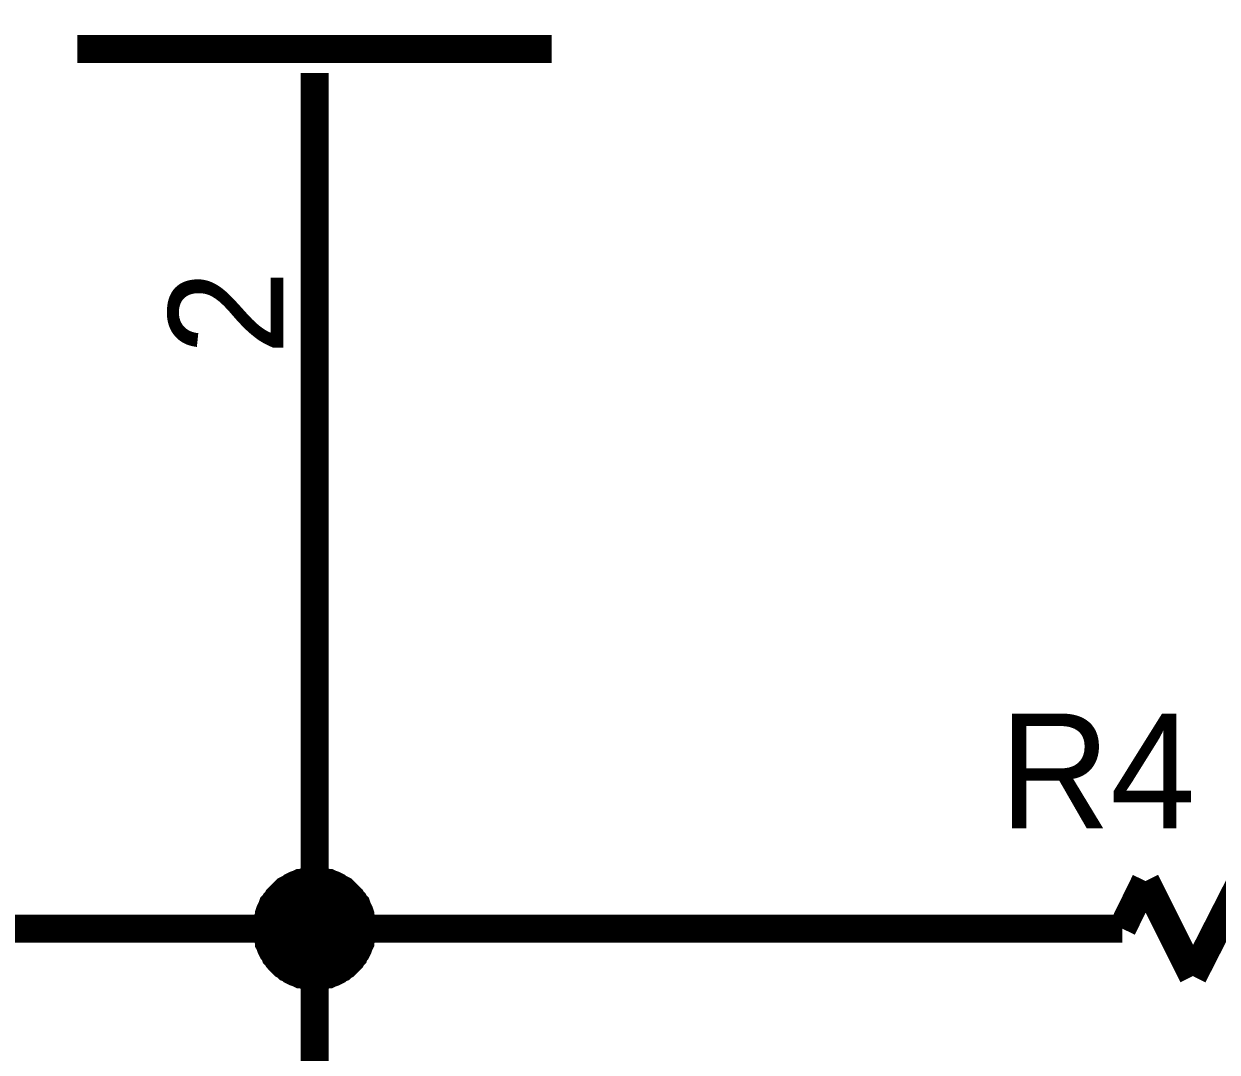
# Model space of a CAD drawing. Header units: millimetres. Extents: x 0 to 11.5, y 0 to 7.6.
# Drawn here: x 4.878 to 5.38, y 2.548 to 2.98 of the extents above; entities that cross this region are included whole.
import ezdxf

# ---------------------------------------------------------------- set-up
doc = ezdxf.new("R2010")
doc.units = ezdxf.units.MM
doc.header["$MEASUREMENT"] = 0
doc.layers.add('Sheet', color=255, linetype='Continuous')

msp = doc.modelspace()

# ---------------------------------------------------------------- linework, layer by layer
at = {"layer": 'Sheet'}
for points, const_width in [([(2.70087, 6.09998), (3.00088, 6.09998), (3.00088, 5.09984), (3.00088, 2.59968), (5.00034, 2.59968)], 0.0118), ([(7.10006, 4.0997), (7.10006, 2.39988), (5.00034, 2.39988), (5.00034, 2.59968)], 0.0118), ([(5.10022, 2.96988), (4.90047, 2.96988)], 0.0118), ([(5.00034, 2.9597), (5.00034, 2.89976)], 0.0118), ([(5.00034, 2.9597), (5.00034, 2.9499)], 0.0118), ([(5.00034, 2.89976), (5.00034, 2.59968), (5.20048, 2.59968)], 0.0118), ([(4.98037, 2.59968), (4.98037, 2.60081), (4.98037, 2.60194), (4.98075, 2.6027), (4.98075, 2.60383), (4.98112, 2.60458), (4.98112, 2.60571), (4.9815, 2.60685), (4.98188, 2.6076), (4.98225, 2.60835), (4.98263, 2.60948), (4.98338, 2.61024), (4.98376, 2.61099), (4.98451, 2.61175), (4.98489, 2.6125), (4.98564, 2.61325), (4.9864, 2.61401), (4.98678, 2.61438), (4.98753, 2.61514), (4.98828, 2.61589), (4.98904, 2.61627), (4.99017, 2.61665), (4.99092, 2.6174), (4.99168, 2.61778), (4.99243, 2.61815), (4.99356, 2.61853), (4.99431, 2.61891), (4.99544, 2.61891), (4.9962, 2.61929), (4.99733, 2.61929), (4.99846, 2.61966), (4.99921, 2.61966), (5.00034, 2.61966)], 0.0118), ([(4.98037, 2.59968), (4.98037, 2.60081), (4.98037, 2.60194), (4.98075, 2.6027), (4.98075, 2.60383), (4.98112, 2.60458), (4.98112, 2.60571), (4.9815, 2.60685), (4.98188, 2.6076), (4.98225, 2.60835), (4.98263, 2.60948), (4.98338, 2.61024), (4.98376, 2.61099), (4.98451, 2.61175), (4.98489, 2.6125), (4.98564, 2.61325), (4.9864, 2.61401), (4.98678, 2.61438), (4.98753, 2.61514), (4.98828, 2.61589), (4.98904, 2.61627), (4.99017, 2.61665), (4.99092, 2.6174), (4.99168, 2.61778), (4.99243, 2.61815), (4.99356, 2.61853), (4.99431, 2.61891), (4.99544, 2.61891), (4.9962, 2.61929), (4.99733, 2.61929), (4.99846, 2.61966), (4.99921, 2.61966), (5.00034, 2.61966)], 0.0118), ([(4.98037, 2.59968), (4.98037, 2.60081), (4.98037, 2.60194), (4.98075, 2.6027), (4.98075, 2.60383), (4.98112, 2.60458), (4.98112, 2.60571), (4.9815, 2.60685), (4.98188, 2.6076), (4.98225, 2.60835), (4.98263, 2.60948), (4.98338, 2.61024), (4.98376, 2.61099), (4.98451, 2.61175), (4.98489, 2.6125), (4.98564, 2.61325), (4.9864, 2.61401), (4.98678, 2.61438), (4.98753, 2.61514), (4.98828, 2.61589), (4.98904, 2.61627), (4.99017, 2.61665), (4.99092, 2.6174), (4.99168, 2.61778), (4.99243, 2.61815), (4.99356, 2.61853), (4.99431, 2.61891), (4.99544, 2.61891), (4.9962, 2.61929), (4.99733, 2.61929), (4.99846, 2.61966), (4.99921, 2.61966), (5.00034, 2.61966)], 0.0118), ([(4.98037, 2.59968), (4.98037, 2.60081), (4.98037, 2.60194), (4.98075, 2.6027), (4.98075, 2.60383), (4.98112, 2.60458), (4.98112, 2.60571), (4.9815, 2.60685), (4.98188, 2.6076), (4.98225, 2.60835), (4.98263, 2.60948), (4.98338, 2.61024), (4.98376, 2.61099), (4.98451, 2.61175), (4.98489, 2.6125), (4.98564, 2.61325), (4.9864, 2.61401), (4.98678, 2.61438), (4.98753, 2.61514), (4.98828, 2.61589), (4.98904, 2.61627), (4.99017, 2.61665), (4.99092, 2.6174), (4.99168, 2.61778), (4.99243, 2.61815), (4.99356, 2.61853), (4.99431, 2.61891), (4.99544, 2.61891), (4.9962, 2.61929), (4.99733, 2.61929), (4.99846, 2.61966), (4.99921, 2.61966), (5.00034, 2.61966)], 0.0118), ([(4.98037, 2.59968), (4.98037, 2.60081), (4.98037, 2.60194), (4.98075, 2.6027), (4.98075, 2.60383), (4.98112, 2.60458), (4.98112, 2.60571), (4.9815, 2.60685), (4.98188, 2.6076), (4.98225, 2.60835), (4.98263, 2.60948), (4.98338, 2.61024), (4.98376, 2.61099), (4.98451, 2.61175), (4.98489, 2.6125), (4.98564, 2.61325), (4.9864, 2.61401), (4.98678, 2.61438), (4.98753, 2.61514), (4.98828, 2.61589), (4.98904, 2.61627), (4.99017, 2.61665), (4.99092, 2.6174), (4.99168, 2.61778), (4.99243, 2.61815), (4.99356, 2.61853), (4.99431, 2.61891), (4.99544, 2.61891), (4.9962, 2.61929), (4.99733, 2.61929), (4.99846, 2.61966), (4.99921, 2.61966), (5.00034, 2.61966)], 0.0118), ([(4.98037, 2.59968), (4.98037, 2.60081), (4.98037, 2.60194), (4.98075, 2.6027), (4.98075, 2.60383), (4.98112, 2.60458), (4.98112, 2.60571), (4.9815, 2.60685), (4.98188, 2.6076), (4.98225, 2.60835), (4.98263, 2.60948), (4.98338, 2.61024), (4.98376, 2.61099), (4.98451, 2.61175), (4.98489, 2.6125), (4.98564, 2.61325), (4.9864, 2.61401), (4.98678, 2.61438), (4.98753, 2.61514), (4.98828, 2.61589), (4.98904, 2.61627), (4.99017, 2.61665), (4.99092, 2.6174), (4.99168, 2.61778), (4.99243, 2.61815), (4.99356, 2.61853), (4.99431, 2.61891), (4.99544, 2.61891), (4.9962, 2.61929), (4.99733, 2.61929), (4.99846, 2.61966), (4.99921, 2.61966), (5.00034, 2.61966)], 0.0118), ([(5.00034, 2.61966), (5.00034, 2.61966)], 0.0118), ([(5.00034, 2.61966), (5.00147, 2.61966), (5.00223, 2.61966), (5.00336, 2.61929), (5.00449, 2.61929), (5.00524, 2.61891), (5.00637, 2.61891), (5.00713, 2.61853), (5.00826, 2.61815), (5.00901, 2.61778), (5.00977, 2.6174), (5.01052, 2.61665), (5.01165, 2.61627), (5.0124, 2.61589), (5.01316, 2.61514), (5.01391, 2.61438), (5.01429, 2.61401), (5.01504, 2.61325), (5.0158, 2.6125), (5.01617, 2.61175), (5.01693, 2.61099), (5.0173, 2.61024), (5.01806, 2.60948), (5.01844, 2.60835), (5.01881, 2.6076), (5.01919, 2.60685), (5.01957, 2.60571), (5.01957, 2.60458), (5.01994, 2.60383), (5.01994, 2.6027), (5.02032, 2.60194), (5.02032, 2.60081), (5.02032, 2.59968)], 0.0118), ([(5.00034, 2.61966), (5.00034, 2.61966)], 0.0118), ([(5.00034, 2.61966), (5.00147, 2.61966), (5.00223, 2.61966), (5.00336, 2.61929), (5.00449, 2.61929), (5.00524, 2.61891), (5.00637, 2.61891), (5.00713, 2.61853), (5.00826, 2.61815), (5.00901, 2.61778), (5.00977, 2.6174), (5.01052, 2.61665), (5.01165, 2.61627), (5.0124, 2.61589), (5.01316, 2.61514), (5.01391, 2.61438), (5.01429, 2.61401), (5.01504, 2.61325), (5.0158, 2.6125), (5.01617, 2.61175), (5.01693, 2.61099), (5.0173, 2.61024), (5.01806, 2.60948), (5.01844, 2.60835), (5.01881, 2.6076), (5.01919, 2.60685), (5.01957, 2.60571), (5.01957, 2.60458), (5.01994, 2.60383), (5.01994, 2.6027), (5.02032, 2.60194), (5.02032, 2.60081), (5.02032, 2.59968)], 0.0118), ([(5.00034, 2.61966), (5.00034, 2.61966)], 0.0118), ([(5.00034, 2.61966), (5.00147, 2.61966), (5.00223, 2.61966), (5.00336, 2.61929), (5.00449, 2.61929), (5.00524, 2.61891), (5.00637, 2.61891), (5.00713, 2.61853), (5.00826, 2.61815), (5.00901, 2.61778), (5.00977, 2.6174), (5.01052, 2.61665), (5.01165, 2.61627), (5.0124, 2.61589), (5.01316, 2.61514), (5.01391, 2.61438), (5.01429, 2.61401), (5.01504, 2.61325), (5.0158, 2.6125), (5.01617, 2.61175), (5.01693, 2.61099), (5.0173, 2.61024), (5.01806, 2.60948), (5.01844, 2.60835), (5.01881, 2.6076), (5.01919, 2.60685), (5.01957, 2.60571), (5.01957, 2.60458), (5.01994, 2.60383), (5.01994, 2.6027), (5.02032, 2.60194), (5.02032, 2.60081), (5.02032, 2.59968)], 0.0118), ([(5.00034, 2.61966), (5.00034, 2.61966)], 0.0118), ([(5.00034, 2.61966), (5.00147, 2.61966), (5.00223, 2.61966), (5.00336, 2.61929), (5.00449, 2.61929), (5.00524, 2.61891), (5.00637, 2.61891), (5.00713, 2.61853), (5.00826, 2.61815), (5.00901, 2.61778), (5.00977, 2.6174), (5.01052, 2.61665), (5.01165, 2.61627), (5.0124, 2.61589), (5.01316, 2.61514), (5.01391, 2.61438), (5.01429, 2.61401), (5.01504, 2.61325), (5.0158, 2.6125), (5.01617, 2.61175), (5.01693, 2.61099), (5.0173, 2.61024), (5.01806, 2.60948), (5.01844, 2.60835), (5.01881, 2.6076), (5.01919, 2.60685), (5.01957, 2.60571), (5.01957, 2.60458), (5.01994, 2.60383), (5.01994, 2.6027), (5.02032, 2.60194), (5.02032, 2.60081), (5.02032, 2.59968)], 0.0118), ([(5.00034, 2.61966), (5.00034, 2.61966)], 0.0118), ([(5.00034, 2.61966), (5.00147, 2.61966), (5.00223, 2.61966), (5.00336, 2.61929), (5.00449, 2.61929), (5.00524, 2.61891), (5.00637, 2.61891), (5.00713, 2.61853), (5.00826, 2.61815), (5.00901, 2.61778), (5.00977, 2.6174), (5.01052, 2.61665), (5.01165, 2.61627), (5.0124, 2.61589), (5.01316, 2.61514), (5.01391, 2.61438), (5.01429, 2.61401), (5.01504, 2.61325), (5.0158, 2.6125), (5.01617, 2.61175), (5.01693, 2.61099), (5.0173, 2.61024), (5.01806, 2.60948), (5.01844, 2.60835), (5.01881, 2.6076), (5.01919, 2.60685), (5.01957, 2.60571), (5.01957, 2.60458), (5.01994, 2.60383), (5.01994, 2.6027), (5.02032, 2.60194), (5.02032, 2.60081), (5.02032, 2.59968)], 0.0118), ([(5.00034, 2.61966), (5.00034, 2.61966)], 0.0118), ([(5.00034, 2.61966), (5.00147, 2.61966), (5.00223, 2.61966), (5.00336, 2.61929), (5.00449, 2.61929), (5.00524, 2.61891), (5.00637, 2.61891), (5.00713, 2.61853), (5.00826, 2.61815), (5.00901, 2.61778), (5.00977, 2.6174), (5.01052, 2.61665), (5.01165, 2.61627), (5.0124, 2.61589), (5.01316, 2.61514), (5.01391, 2.61438), (5.01429, 2.61401), (5.01504, 2.61325), (5.0158, 2.6125), (5.01617, 2.61175), (5.01693, 2.61099), (5.0173, 2.61024), (5.01806, 2.60948), (5.01844, 2.60835), (5.01881, 2.6076), (5.01919, 2.60685), (5.01957, 2.60571), (5.01957, 2.60458), (5.01994, 2.60383), (5.01994, 2.6027), (5.02032, 2.60194), (5.02032, 2.60081), (5.02032, 2.59968)], 0.0118), ([(5.35011, 2.61966), (5.34031, 2.59968)], 0.0118), ([(5.37008, 2.5797), (5.35011, 2.61966)], 0.0118), ([(5.39044, 2.61966), (5.37008, 2.5797)], 0.0118), ([(4.98037, 2.59968), (4.98037, 2.60081), (4.98037, 2.60194), (4.98075, 2.6027), (4.98075, 2.60383), (4.98112, 2.60458), (4.98112, 2.60571), (4.9815, 2.60685), (4.98188, 2.6076), (4.98225, 2.60835), (4.98263, 2.60948), (4.98338, 2.61024), (4.98376, 2.61099), (4.98451, 2.61175), (4.98489, 2.6125), (4.98564, 2.61325), (4.9864, 2.61401), (4.98678, 2.61438), (4.98753, 2.61514), (4.98828, 2.61589), (4.98904, 2.61627), (4.99017, 2.61665), (4.99092, 2.6174), (4.99168, 2.61778), (4.99243, 2.61815), (4.99356, 2.61853), (4.99431, 2.61891), (4.99544, 2.61891), (4.9962, 2.61929), (4.99733, 2.61929), (4.99846, 2.61966), (4.99921, 2.61966), (5.00034, 2.61966)], 0.0039), ([(4.98037, 2.59968), (4.98037, 2.60081), (4.98037, 2.60194), (4.98075, 2.6027), (4.98075, 2.60383), (4.98112, 2.60458), (4.98112, 2.60571), (4.9815, 2.60685), (4.98188, 2.6076), (4.98225, 2.60835), (4.98263, 2.60948), (4.98338, 2.61024), (4.98376, 2.61099), (4.98451, 2.61175), (4.98489, 2.6125), (4.98564, 2.61325), (4.9864, 2.61401), (4.98678, 2.61438), (4.98753, 2.61514), (4.98828, 2.61589), (4.98904, 2.61627), (4.99017, 2.61665), (4.99092, 2.6174), (4.99168, 2.61778), (4.99243, 2.61815), (4.99356, 2.61853), (4.99431, 2.61891), (4.99544, 2.61891), (4.9962, 2.61929), (4.99733, 2.61929), (4.99846, 2.61966), (4.99921, 2.61966), (5.00034, 2.61966)], 0.0039), ([(4.98037, 2.59968), (4.98037, 2.60081), (4.98037, 2.60194), (4.98075, 2.6027), (4.98075, 2.60383), (4.98112, 2.60458), (4.98112, 2.60571), (4.9815, 2.60685), (4.98188, 2.6076), (4.98225, 2.60835), (4.98263, 2.60948), (4.98338, 2.61024), (4.98376, 2.61099), (4.98451, 2.61175), (4.98489, 2.6125), (4.98564, 2.61325), (4.9864, 2.61401), (4.98678, 2.61438), (4.98753, 2.61514), (4.98828, 2.61589), (4.98904, 2.61627), (4.99017, 2.61665), (4.99092, 2.6174), (4.99168, 2.61778), (4.99243, 2.61815), (4.99356, 2.61853), (4.99431, 2.61891), (4.99544, 2.61891), (4.9962, 2.61929), (4.99733, 2.61929), (4.99846, 2.61966), (4.99921, 2.61966), (5.00034, 2.61966)], 0.0039), ([(4.98037, 2.59968), (4.98037, 2.60081), (4.98037, 2.60194), (4.98075, 2.6027), (4.98075, 2.60383), (4.98112, 2.60458), (4.98112, 2.60571), (4.9815, 2.60685), (4.98188, 2.6076), (4.98225, 2.60835), (4.98263, 2.60948), (4.98338, 2.61024), (4.98376, 2.61099), (4.98451, 2.61175), (4.98489, 2.6125), (4.98564, 2.61325), (4.9864, 2.61401), (4.98678, 2.61438), (4.98753, 2.61514), (4.98828, 2.61589), (4.98904, 2.61627), (4.99017, 2.61665), (4.99092, 2.6174), (4.99168, 2.61778), (4.99243, 2.61815), (4.99356, 2.61853), (4.99431, 2.61891), (4.99544, 2.61891), (4.9962, 2.61929), (4.99733, 2.61929), (4.99846, 2.61966), (4.99921, 2.61966), (5.00034, 2.61966)], 0.0039), ([(4.98037, 2.59968), (4.98037, 2.60081), (4.98037, 2.60194), (4.98075, 2.6027), (4.98075, 2.60383), (4.98112, 2.60458), (4.98112, 2.60571), (4.9815, 2.60685), (4.98188, 2.6076), (4.98225, 2.60835), (4.98263, 2.60948), (4.98338, 2.61024), (4.98376, 2.61099), (4.98451, 2.61175), (4.98489, 2.6125), (4.98564, 2.61325), (4.9864, 2.61401), (4.98678, 2.61438), (4.98753, 2.61514), (4.98828, 2.61589), (4.98904, 2.61627), (4.99017, 2.61665), (4.99092, 2.6174), (4.99168, 2.61778), (4.99243, 2.61815), (4.99356, 2.61853), (4.99431, 2.61891), (4.99544, 2.61891), (4.9962, 2.61929), (4.99733, 2.61929), (4.99846, 2.61966), (4.99921, 2.61966), (5.00034, 2.61966)], 0.0039), ([(4.98037, 2.59968), (4.98037, 2.60081), (4.98037, 2.60194), (4.98075, 2.6027), (4.98075, 2.60383), (4.98112, 2.60458), (4.98112, 2.60571), (4.9815, 2.60685), (4.98188, 2.6076), (4.98225, 2.60835), (4.98263, 2.60948), (4.98338, 2.61024), (4.98376, 2.61099), (4.98451, 2.61175), (4.98489, 2.6125), (4.98564, 2.61325), (4.9864, 2.61401), (4.98678, 2.61438), (4.98753, 2.61514), (4.98828, 2.61589), (4.98904, 2.61627), (4.99017, 2.61665), (4.99092, 2.6174), (4.99168, 2.61778), (4.99243, 2.61815), (4.99356, 2.61853), (4.99431, 2.61891), (4.99544, 2.61891), (4.9962, 2.61929), (4.99733, 2.61929), (4.99846, 2.61966), (4.99921, 2.61966), (5.00034, 2.61966)], 0.0039), ([(5.00034, 2.61966), (5.00034, 2.61966)], 0.0039), ([(5.00034, 2.61966), (5.00147, 2.61966), (5.00223, 2.61966), (5.00336, 2.61929), (5.00449, 2.61929), (5.00524, 2.61891), (5.00637, 2.61891), (5.00713, 2.61853), (5.00826, 2.61815), (5.00901, 2.61778), (5.00977, 2.6174), (5.01052, 2.61665), (5.01165, 2.61627), (5.0124, 2.61589), (5.01316, 2.61514), (5.01391, 2.61438), (5.01429, 2.61401), (5.01504, 2.61325), (5.0158, 2.6125), (5.01617, 2.61175), (5.01693, 2.61099), (5.0173, 2.61024), (5.01806, 2.60948), (5.01844, 2.60835), (5.01881, 2.6076), (5.01919, 2.60685), (5.01957, 2.60571), (5.01957, 2.60458), (5.01994, 2.60383), (5.01994, 2.6027), (5.02032, 2.60194), (5.02032, 2.60081), (5.02032, 2.59968)], 0.0039), ([(5.00034, 2.61966), (5.00034, 2.61966)], 0.0039), ([(5.00034, 2.61966), (5.00147, 2.61966), (5.00223, 2.61966), (5.00336, 2.61929), (5.00449, 2.61929), (5.00524, 2.61891), (5.00637, 2.61891), (5.00713, 2.61853), (5.00826, 2.61815), (5.00901, 2.61778), (5.00977, 2.6174), (5.01052, 2.61665), (5.01165, 2.61627), (5.0124, 2.61589), (5.01316, 2.61514), (5.01391, 2.61438), (5.01429, 2.61401), (5.01504, 2.61325), (5.0158, 2.6125), (5.01617, 2.61175), (5.01693, 2.61099), (5.0173, 2.61024), (5.01806, 2.60948), (5.01844, 2.60835), (5.01881, 2.6076), (5.01919, 2.60685), (5.01957, 2.60571), (5.01957, 2.60458), (5.01994, 2.60383), (5.01994, 2.6027), (5.02032, 2.60194), (5.02032, 2.60081), (5.02032, 2.59968)], 0.0039), ([(5.00034, 2.61966), (5.00034, 2.61966)], 0.0039), ([(5.00034, 2.61966), (5.00147, 2.61966), (5.00223, 2.61966), (5.00336, 2.61929), (5.00449, 2.61929), (5.00524, 2.61891), (5.00637, 2.61891), (5.00713, 2.61853), (5.00826, 2.61815), (5.00901, 2.61778), (5.00977, 2.6174), (5.01052, 2.61665), (5.01165, 2.61627), (5.0124, 2.61589), (5.01316, 2.61514), (5.01391, 2.61438), (5.01429, 2.61401), (5.01504, 2.61325), (5.0158, 2.6125), (5.01617, 2.61175), (5.01693, 2.61099), (5.0173, 2.61024), (5.01806, 2.60948), (5.01844, 2.60835), (5.01881, 2.6076), (5.01919, 2.60685), (5.01957, 2.60571), (5.01957, 2.60458), (5.01994, 2.60383), (5.01994, 2.6027), (5.02032, 2.60194), (5.02032, 2.60081), (5.02032, 2.59968)], 0.0039), ([(5.00034, 2.61966), (5.00034, 2.61966)], 0.0039), ([(5.00034, 2.61966), (5.00147, 2.61966), (5.00223, 2.61966), (5.00336, 2.61929), (5.00449, 2.61929), (5.00524, 2.61891), (5.00637, 2.61891), (5.00713, 2.61853), (5.00826, 2.61815), (5.00901, 2.61778), (5.00977, 2.6174), (5.01052, 2.61665), (5.01165, 2.61627), (5.0124, 2.61589), (5.01316, 2.61514), (5.01391, 2.61438), (5.01429, 2.61401), (5.01504, 2.61325), (5.0158, 2.6125), (5.01617, 2.61175), (5.01693, 2.61099), (5.0173, 2.61024), (5.01806, 2.60948), (5.01844, 2.60835), (5.01881, 2.6076), (5.01919, 2.60685), (5.01957, 2.60571), (5.01957, 2.60458), (5.01994, 2.60383), (5.01994, 2.6027), (5.02032, 2.60194), (5.02032, 2.60081), (5.02032, 2.59968)], 0.0039), ([(5.00034, 2.61966), (5.00034, 2.61966)], 0.0039), ([(5.00034, 2.61966), (5.00147, 2.61966), (5.00223, 2.61966), (5.00336, 2.61929), (5.00449, 2.61929), (5.00524, 2.61891), (5.00637, 2.61891), (5.00713, 2.61853), (5.00826, 2.61815), (5.00901, 2.61778), (5.00977, 2.6174), (5.01052, 2.61665), (5.01165, 2.61627), (5.0124, 2.61589), (5.01316, 2.61514), (5.01391, 2.61438), (5.01429, 2.61401), (5.01504, 2.61325), (5.0158, 2.6125), (5.01617, 2.61175), (5.01693, 2.61099), (5.0173, 2.61024), (5.01806, 2.60948), (5.01844, 2.60835), (5.01881, 2.6076), (5.01919, 2.60685), (5.01957, 2.60571), (5.01957, 2.60458), (5.01994, 2.60383), (5.01994, 2.6027), (5.02032, 2.60194), (5.02032, 2.60081), (5.02032, 2.59968)], 0.0039), ([(5.00034, 2.61966), (5.00034, 2.61966)], 0.0039), ([(5.00034, 2.61966), (5.00147, 2.61966), (5.00223, 2.61966), (5.00336, 2.61929), (5.00449, 2.61929), (5.00524, 2.61891), (5.00637, 2.61891), (5.00713, 2.61853), (5.00826, 2.61815), (5.00901, 2.61778), (5.00977, 2.6174), (5.01052, 2.61665), (5.01165, 2.61627), (5.0124, 2.61589), (5.01316, 2.61514), (5.01391, 2.61438), (5.01429, 2.61401), (5.01504, 2.61325), (5.0158, 2.6125), (5.01617, 2.61175), (5.01693, 2.61099), (5.0173, 2.61024), (5.01806, 2.60948), (5.01844, 2.60835), (5.01881, 2.6076), (5.01919, 2.60685), (5.01957, 2.60571), (5.01957, 2.60458), (5.01994, 2.60383), (5.01994, 2.6027), (5.02032, 2.60194), (5.02032, 2.60081), (5.02032, 2.59968)], 0.0039), ([(5.00034, 2.5797), (4.99921, 2.5797), (4.99846, 2.5797), (4.99733, 2.58008), (4.9962, 2.58008), (4.99544, 2.58046), (4.99431, 2.58046), (4.99356, 2.58083), (4.99243, 2.58121), (4.99168, 2.58159), (4.99092, 2.58196), (4.99017, 2.58272), (4.98904, 2.5831), (4.98828, 2.58385), (4.98753, 2.58423), (4.98678, 2.58498), (4.9864, 2.58573), (4.98564, 2.58611), (4.98489, 2.58687), (4.98451, 2.58762), (4.98376, 2.58837), (4.98338, 2.5895), (4.98263, 2.59026), (4.98225, 2.59101), (4.98188, 2.59177), (4.9815, 2.5929), (4.98112, 2.59365), (4.98112, 2.59478), (4.98075, 2.59554), (4.98075, 2.59667), (4.98037, 2.5978), (4.98037, 2.59855), (4.98037, 2.59968)], 0.0118), ([(4.98037, 2.59968), (4.98037, 2.59968)], 0.0118), ([(5.00034, 2.5797), (4.99921, 2.5797), (4.99846, 2.5797), (4.99733, 2.58008), (4.9962, 2.58008), (4.99544, 2.58046), (4.99431, 2.58046), (4.99356, 2.58083), (4.99243, 2.58121), (4.99168, 2.58159), (4.99092, 2.58196), (4.99017, 2.58272), (4.98904, 2.5831), (4.98828, 2.58385), (4.98753, 2.58423), (4.98678, 2.58498), (4.9864, 2.58573), (4.98564, 2.58611), (4.98489, 2.58687), (4.98451, 2.58762), (4.98376, 2.58837), (4.98338, 2.5895), (4.98263, 2.59026), (4.98225, 2.59101), (4.98188, 2.59177), (4.9815, 2.5929), (4.98112, 2.59365), (4.98112, 2.59478), (4.98075, 2.59554), (4.98075, 2.59667), (4.98037, 2.5978), (4.98037, 2.59855), (4.98037, 2.59968)], 0.0118), ([(4.98037, 2.59968), (4.98037, 2.59968)], 0.0118), ([(5.00034, 2.5797), (4.99921, 2.5797), (4.99846, 2.5797), (4.99733, 2.58008), (4.9962, 2.58008), (4.99544, 2.58046), (4.99431, 2.58046), (4.99356, 2.58083), (4.99243, 2.58121), (4.99168, 2.58159), (4.99092, 2.58196), (4.99017, 2.58272), (4.98904, 2.5831), (4.98828, 2.58385), (4.98753, 2.58423), (4.98678, 2.58498), (4.9864, 2.58573), (4.98564, 2.58611), (4.98489, 2.58687), (4.98451, 2.58762), (4.98376, 2.58837), (4.98338, 2.5895), (4.98263, 2.59026), (4.98225, 2.59101), (4.98188, 2.59177), (4.9815, 2.5929), (4.98112, 2.59365), (4.98112, 2.59478), (4.98075, 2.59554), (4.98075, 2.59667), (4.98037, 2.5978), (4.98037, 2.59855), (4.98037, 2.59968)], 0.0118), ([(4.98037, 2.59968), (4.98037, 2.59968)], 0.0118), ([(5.00034, 2.5797), (4.99921, 2.5797), (4.99846, 2.5797), (4.99733, 2.58008), (4.9962, 2.58008), (4.99544, 2.58046), (4.99431, 2.58046), (4.99356, 2.58083), (4.99243, 2.58121), (4.99168, 2.58159), (4.99092, 2.58196), (4.99017, 2.58272), (4.98904, 2.5831), (4.98828, 2.58385), (4.98753, 2.58423), (4.98678, 2.58498), (4.9864, 2.58573), (4.98564, 2.58611), (4.98489, 2.58687), (4.98451, 2.58762), (4.98376, 2.58837), (4.98338, 2.5895), (4.98263, 2.59026), (4.98225, 2.59101), (4.98188, 2.59177), (4.9815, 2.5929), (4.98112, 2.59365), (4.98112, 2.59478), (4.98075, 2.59554), (4.98075, 2.59667), (4.98037, 2.5978), (4.98037, 2.59855), (4.98037, 2.59968)], 0.0118), ([(4.98037, 2.59968), (4.98037, 2.59968)], 0.0118), ([(5.00034, 2.5797), (4.99921, 2.5797), (4.99846, 2.5797), (4.99733, 2.58008), (4.9962, 2.58008), (4.99544, 2.58046), (4.99431, 2.58046), (4.99356, 2.58083), (4.99243, 2.58121), (4.99168, 2.58159), (4.99092, 2.58196), (4.99017, 2.58272), (4.98904, 2.5831), (4.98828, 2.58385), (4.98753, 2.58423), (4.98678, 2.58498), (4.9864, 2.58573), (4.98564, 2.58611), (4.98489, 2.58687), (4.98451, 2.58762), (4.98376, 2.58837), (4.98338, 2.5895), (4.98263, 2.59026), (4.98225, 2.59101), (4.98188, 2.59177), (4.9815, 2.5929), (4.98112, 2.59365), (4.98112, 2.59478), (4.98075, 2.59554), (4.98075, 2.59667), (4.98037, 2.5978), (4.98037, 2.59855), (4.98037, 2.59968)], 0.0118), ([(4.98037, 2.59968), (4.98037, 2.59968)], 0.0118), ([(5.00034, 2.5797), (4.99921, 2.5797), (4.99846, 2.5797), (4.99733, 2.58008), (4.9962, 2.58008), (4.99544, 2.58046), (4.99431, 2.58046), (4.99356, 2.58083), (4.99243, 2.58121), (4.99168, 2.58159), (4.99092, 2.58196), (4.99017, 2.58272), (4.98904, 2.5831), (4.98828, 2.58385), (4.98753, 2.58423), (4.98678, 2.58498), (4.9864, 2.58573), (4.98564, 2.58611), (4.98489, 2.58687), (4.98451, 2.58762), (4.98376, 2.58837), (4.98338, 2.5895), (4.98263, 2.59026), (4.98225, 2.59101), (4.98188, 2.59177), (4.9815, 2.5929), (4.98112, 2.59365), (4.98112, 2.59478), (4.98075, 2.59554), (4.98075, 2.59667), (4.98037, 2.5978), (4.98037, 2.59855), (4.98037, 2.59968)], 0.0118), ([(4.98037, 2.59968), (4.98037, 2.59968)], 0.0118), ([(5.02032, 2.59968), (5.02032, 2.59855), (5.02032, 2.5978), (5.01994, 2.59667), (5.01994, 2.59554), (5.01957, 2.59478), (5.01957, 2.59365), (5.01919, 2.5929), (5.01881, 2.59177), (5.01844, 2.59101), (5.01806, 2.59026), (5.0173, 2.5895), (5.01693, 2.58837), (5.01617, 2.58762), (5.0158, 2.58687), (5.01504, 2.58611), (5.01429, 2.58573), (5.01391, 2.58498), (5.01316, 2.58423), (5.0124, 2.58385), (5.01165, 2.5831), (5.01052, 2.58272), (5.00977, 2.58196), (5.00901, 2.58159), (5.00826, 2.58121), (5.00713, 2.58083), (5.00637, 2.58046), (5.00524, 2.58046), (5.00449, 2.58008), (5.00336, 2.58008), (5.00223, 2.5797), (5.00147, 2.5797), (5.00034, 2.5797)], 0.0118), ([(5.02032, 2.59968), (5.02032, 2.59855), (5.02032, 2.5978), (5.01994, 2.59667), (5.01994, 2.59554), (5.01957, 2.59478), (5.01957, 2.59365), (5.01919, 2.5929), (5.01881, 2.59177), (5.01844, 2.59101), (5.01806, 2.59026), (5.0173, 2.5895), (5.01693, 2.58837), (5.01617, 2.58762), (5.0158, 2.58687), (5.01504, 2.58611), (5.01429, 2.58573), (5.01391, 2.58498), (5.01316, 2.58423), (5.0124, 2.58385), (5.01165, 2.5831), (5.01052, 2.58272), (5.00977, 2.58196), (5.00901, 2.58159), (5.00826, 2.58121), (5.00713, 2.58083), (5.00637, 2.58046), (5.00524, 2.58046), (5.00449, 2.58008), (5.00336, 2.58008), (5.00223, 2.5797), (5.00147, 2.5797), (5.00034, 2.5797)], 0.0118), ([(5.02032, 2.59968), (5.02032, 2.59855), (5.02032, 2.5978), (5.01994, 2.59667), (5.01994, 2.59554), (5.01957, 2.59478), (5.01957, 2.59365), (5.01919, 2.5929), (5.01881, 2.59177), (5.01844, 2.59101), (5.01806, 2.59026), (5.0173, 2.5895), (5.01693, 2.58837), (5.01617, 2.58762), (5.0158, 2.58687), (5.01504, 2.58611), (5.01429, 2.58573), (5.01391, 2.58498), (5.01316, 2.58423), (5.0124, 2.58385), (5.01165, 2.5831), (5.01052, 2.58272), (5.00977, 2.58196), (5.00901, 2.58159), (5.00826, 2.58121), (5.00713, 2.58083), (5.00637, 2.58046), (5.00524, 2.58046), (5.00449, 2.58008), (5.00336, 2.58008), (5.00223, 2.5797), (5.00147, 2.5797), (5.00034, 2.5797)], 0.0118), ([(5.02032, 2.59968), (5.02032, 2.59855), (5.02032, 2.5978), (5.01994, 2.59667), (5.01994, 2.59554), (5.01957, 2.59478), (5.01957, 2.59365), (5.01919, 2.5929), (5.01881, 2.59177), (5.01844, 2.59101), (5.01806, 2.59026), (5.0173, 2.5895), (5.01693, 2.58837), (5.01617, 2.58762), (5.0158, 2.58687), (5.01504, 2.58611), (5.01429, 2.58573), (5.01391, 2.58498), (5.01316, 2.58423), (5.0124, 2.58385), (5.01165, 2.5831), (5.01052, 2.58272), (5.00977, 2.58196), (5.00901, 2.58159), (5.00826, 2.58121), (5.00713, 2.58083), (5.00637, 2.58046), (5.00524, 2.58046), (5.00449, 2.58008), (5.00336, 2.58008), (5.00223, 2.5797), (5.00147, 2.5797), (5.00034, 2.5797)], 0.0118), ([(5.02032, 2.59968), (5.02032, 2.59855), (5.02032, 2.5978), (5.01994, 2.59667), (5.01994, 2.59554), (5.01957, 2.59478), (5.01957, 2.59365), (5.01919, 2.5929), (5.01881, 2.59177), (5.01844, 2.59101), (5.01806, 2.59026), (5.0173, 2.5895), (5.01693, 2.58837), (5.01617, 2.58762), (5.0158, 2.58687), (5.01504, 2.58611), (5.01429, 2.58573), (5.01391, 2.58498), (5.01316, 2.58423), (5.0124, 2.58385), (5.01165, 2.5831), (5.01052, 2.58272), (5.00977, 2.58196), (5.00901, 2.58159), (5.00826, 2.58121), (5.00713, 2.58083), (5.00637, 2.58046), (5.00524, 2.58046), (5.00449, 2.58008), (5.00336, 2.58008), (5.00223, 2.5797), (5.00147, 2.5797), (5.00034, 2.5797)], 0.0118), ([(5.02032, 2.59968), (5.02032, 2.59855), (5.02032, 2.5978), (5.01994, 2.59667), (5.01994, 2.59554), (5.01957, 2.59478), (5.01957, 2.59365), (5.01919, 2.5929), (5.01881, 2.59177), (5.01844, 2.59101), (5.01806, 2.59026), (5.0173, 2.5895), (5.01693, 2.58837), (5.01617, 2.58762), (5.0158, 2.58687), (5.01504, 2.58611), (5.01429, 2.58573), (5.01391, 2.58498), (5.01316, 2.58423), (5.0124, 2.58385), (5.01165, 2.5831), (5.01052, 2.58272), (5.00977, 2.58196), (5.00901, 2.58159), (5.00826, 2.58121), (5.00713, 2.58083), (5.00637, 2.58046), (5.00524, 2.58046), (5.00449, 2.58008), (5.00336, 2.58008), (5.00223, 2.5797), (5.00147, 2.5797), (5.00034, 2.5797)], 0.0118), ([(5.02032, 2.59968), (5.02032, 2.59968), (5.02032, 2.59968), (5.02032, 2.59968), (5.02032, 2.59968), (5.02032, 2.59968), (5.02032, 2.59968), (5.02032, 2.59968), (5.02032, 2.59968), (5.02032, 2.59968), (5.02032, 2.59968), (5.02032, 2.59968), (5.02032, 2.59968), (5.02032, 2.59968), (5.02032, 2.59968), (5.02032, 2.59968), (5.02032, 2.59968), (5.02032, 2.59968), (5.02032, 2.59968), (5.02032, 2.59968), (5.02032, 2.59968), (5.02032, 2.59968), (5.02032, 2.59968), (5.02032, 2.59968), (5.02032, 2.59968), (5.02032, 2.59968), (5.02032, 2.59968), (5.02032, 2.59968), (5.02032, 2.59968), (5.02032, 2.59968), (5.02032, 2.59968), (5.02032, 2.59968), (5.02032, 2.59968)], 0.0118), ([(5.02032, 2.59968), (5.02032, 2.59968)], 0.0118), ([(5.02032, 2.59968), (5.02032, 2.59968), (5.02032, 2.59968), (5.02032, 2.59968), (5.02032, 2.59968), (5.02032, 2.59968), (5.02032, 2.59968), (5.02032, 2.59968), (5.02032, 2.59968), (5.02032, 2.59968), (5.02032, 2.59968), (5.02032, 2.59968), (5.02032, 2.59968), (5.02032, 2.59968), (5.02032, 2.59968), (5.02032, 2.59968), (5.02032, 2.59968), (5.02032, 2.59968), (5.02032, 2.59968), (5.02032, 2.59968), (5.02032, 2.59968), (5.02032, 2.59968), (5.02032, 2.59968), (5.02032, 2.59968), (5.02032, 2.59968), (5.02032, 2.59968), (5.02032, 2.59968), (5.02032, 2.59968), (5.02032, 2.59968), (5.02032, 2.59968), (5.02032, 2.59968), (5.02032, 2.59968), (5.02032, 2.59968)], 0.0118), ([(5.02032, 2.59968), (5.02032, 2.59968)], 0.0118), ([(5.02032, 2.59968), (5.02032, 2.59968), (5.02032, 2.59968), (5.02032, 2.59968), (5.02032, 2.59968), (5.02032, 2.59968), (5.02032, 2.59968), (5.02032, 2.59968), (5.02032, 2.59968), (5.02032, 2.59968), (5.02032, 2.59968), (5.02032, 2.59968), (5.02032, 2.59968), (5.02032, 2.59968), (5.02032, 2.59968), (5.02032, 2.59968), (5.02032, 2.59968), (5.02032, 2.59968), (5.02032, 2.59968), (5.02032, 2.59968), (5.02032, 2.59968), (5.02032, 2.59968), (5.02032, 2.59968), (5.02032, 2.59968), (5.02032, 2.59968), (5.02032, 2.59968), (5.02032, 2.59968), (5.02032, 2.59968), (5.02032, 2.59968), (5.02032, 2.59968), (5.02032, 2.59968), (5.02032, 2.59968), (5.02032, 2.59968)], 0.0118), ([(5.02032, 2.59968), (5.02032, 2.59968)], 0.0118), ([(5.02032, 2.59968), (5.02032, 2.59968), (5.02032, 2.59968), (5.02032, 2.59968), (5.02032, 2.59968), (5.02032, 2.59968), (5.02032, 2.59968), (5.02032, 2.59968), (5.02032, 2.59968), (5.02032, 2.59968), (5.02032, 2.59968), (5.02032, 2.59968), (5.02032, 2.59968), (5.02032, 2.59968), (5.02032, 2.59968), (5.02032, 2.59968), (5.02032, 2.59968), (5.02032, 2.59968), (5.02032, 2.59968), (5.02032, 2.59968), (5.02032, 2.59968), (5.02032, 2.59968), (5.02032, 2.59968), (5.02032, 2.59968), (5.02032, 2.59968), (5.02032, 2.59968), (5.02032, 2.59968), (5.02032, 2.59968), (5.02032, 2.59968), (5.02032, 2.59968), (5.02032, 2.59968), (5.02032, 2.59968), (5.02032, 2.59968)], 0.0118), ([(5.02032, 2.59968), (5.02032, 2.59968)], 0.0118), ([(5.02032, 2.59968), (5.02032, 2.59968), (5.02032, 2.59968), (5.02032, 2.59968), (5.02032, 2.59968), (5.02032, 2.59968), (5.02032, 2.59968), (5.02032, 2.59968), (5.02032, 2.59968), (5.02032, 2.59968), (5.02032, 2.59968), (5.02032, 2.59968), (5.02032, 2.59968), (5.02032, 2.59968), (5.02032, 2.59968), (5.02032, 2.59968), (5.02032, 2.59968), (5.02032, 2.59968), (5.02032, 2.59968), (5.02032, 2.59968), (5.02032, 2.59968), (5.02032, 2.59968), (5.02032, 2.59968), (5.02032, 2.59968), (5.02032, 2.59968), (5.02032, 2.59968), (5.02032, 2.59968), (5.02032, 2.59968), (5.02032, 2.59968), (5.02032, 2.59968), (5.02032, 2.59968), (5.02032, 2.59968), (5.02032, 2.59968)], 0.0118), ([(5.02032, 2.59968), (5.02032, 2.59968)], 0.0118), ([(5.02032, 2.59968), (5.02032, 2.59968), (5.02032, 2.59968), (5.02032, 2.59968), (5.02032, 2.59968), (5.02032, 2.59968), (5.02032, 2.59968), (5.02032, 2.59968), (5.02032, 2.59968), (5.02032, 2.59968), (5.02032, 2.59968), (5.02032, 2.59968), (5.02032, 2.59968), (5.02032, 2.59968), (5.02032, 2.59968), (5.02032, 2.59968), (5.02032, 2.59968), (5.02032, 2.59968), (5.02032, 2.59968), (5.02032, 2.59968), (5.02032, 2.59968), (5.02032, 2.59968), (5.02032, 2.59968), (5.02032, 2.59968), (5.02032, 2.59968), (5.02032, 2.59968), (5.02032, 2.59968), (5.02032, 2.59968), (5.02032, 2.59968), (5.02032, 2.59968), (5.02032, 2.59968), (5.02032, 2.59968), (5.02032, 2.59968)], 0.0118), ([(5.02032, 2.59968), (5.02032, 2.59968)], 0.0118), ([(5.30036, 2.59968), (5.20048, 2.59968)], 0.0118), ([(5.34031, 2.59968), (5.30036, 2.59968)], 0.0118), ([(5.00034, 2.5797), (4.99921, 2.5797), (4.99846, 2.5797), (4.99733, 2.58008), (4.9962, 2.58008), (4.99544, 2.58046), (4.99431, 2.58046), (4.99356, 2.58083), (4.99243, 2.58121), (4.99168, 2.58159), (4.99092, 2.58196), (4.99017, 2.58272), (4.98904, 2.5831), (4.98828, 2.58385), (4.98753, 2.58423), (4.98678, 2.58498), (4.9864, 2.58573), (4.98564, 2.58611), (4.98489, 2.58687), (4.98451, 2.58762), (4.98376, 2.58837), (4.98338, 2.5895), (4.98263, 2.59026), (4.98225, 2.59101), (4.98188, 2.59177), (4.9815, 2.5929), (4.98112, 2.59365), (4.98112, 2.59478), (4.98075, 2.59554), (4.98075, 2.59667), (4.98037, 2.5978), (4.98037, 2.59855), (4.98037, 2.59968)], 0.0039), ([(4.98037, 2.59968), (4.98037, 2.59968)], 0.0039), ([(5.00034, 2.5797), (4.99921, 2.5797), (4.99846, 2.5797), (4.99733, 2.58008), (4.9962, 2.58008), (4.99544, 2.58046), (4.99431, 2.58046), (4.99356, 2.58083), (4.99243, 2.58121), (4.99168, 2.58159), (4.99092, 2.58196), (4.99017, 2.58272), (4.98904, 2.5831), (4.98828, 2.58385), (4.98753, 2.58423), (4.98678, 2.58498), (4.9864, 2.58573), (4.98564, 2.58611), (4.98489, 2.58687), (4.98451, 2.58762), (4.98376, 2.58837), (4.98338, 2.5895), (4.98263, 2.59026), (4.98225, 2.59101), (4.98188, 2.59177), (4.9815, 2.5929), (4.98112, 2.59365), (4.98112, 2.59478), (4.98075, 2.59554), (4.98075, 2.59667), (4.98037, 2.5978), (4.98037, 2.59855), (4.98037, 2.59968)], 0.0039), ([(4.98037, 2.59968), (4.98037, 2.59968)], 0.0039), ([(5.00034, 2.5797), (4.99921, 2.5797), (4.99846, 2.5797), (4.99733, 2.58008), (4.9962, 2.58008), (4.99544, 2.58046), (4.99431, 2.58046), (4.99356, 2.58083), (4.99243, 2.58121), (4.99168, 2.58159), (4.99092, 2.58196), (4.99017, 2.58272), (4.98904, 2.5831), (4.98828, 2.58385), (4.98753, 2.58423), (4.98678, 2.58498), (4.9864, 2.58573), (4.98564, 2.58611), (4.98489, 2.58687), (4.98451, 2.58762), (4.98376, 2.58837), (4.98338, 2.5895), (4.98263, 2.59026), (4.98225, 2.59101), (4.98188, 2.59177), (4.9815, 2.5929), (4.98112, 2.59365), (4.98112, 2.59478), (4.98075, 2.59554), (4.98075, 2.59667), (4.98037, 2.5978), (4.98037, 2.59855), (4.98037, 2.59968)], 0.0039), ([(4.98037, 2.59968), (4.98037, 2.59968)], 0.0039), ([(5.00034, 2.5797), (4.99921, 2.5797), (4.99846, 2.5797), (4.99733, 2.58008), (4.9962, 2.58008), (4.99544, 2.58046), (4.99431, 2.58046), (4.99356, 2.58083), (4.99243, 2.58121), (4.99168, 2.58159), (4.99092, 2.58196), (4.99017, 2.58272), (4.98904, 2.5831), (4.98828, 2.58385), (4.98753, 2.58423), (4.98678, 2.58498), (4.9864, 2.58573), (4.98564, 2.58611), (4.98489, 2.58687), (4.98451, 2.58762), (4.98376, 2.58837), (4.98338, 2.5895), (4.98263, 2.59026), (4.98225, 2.59101), (4.98188, 2.59177), (4.9815, 2.5929), (4.98112, 2.59365), (4.98112, 2.59478), (4.98075, 2.59554), (4.98075, 2.59667), (4.98037, 2.5978), (4.98037, 2.59855), (4.98037, 2.59968)], 0.0039), ([(4.98037, 2.59968), (4.98037, 2.59968)], 0.0039), ([(5.00034, 2.5797), (4.99921, 2.5797), (4.99846, 2.5797), (4.99733, 2.58008), (4.9962, 2.58008), (4.99544, 2.58046), (4.99431, 2.58046), (4.99356, 2.58083), (4.99243, 2.58121), (4.99168, 2.58159), (4.99092, 2.58196), (4.99017, 2.58272), (4.98904, 2.5831), (4.98828, 2.58385), (4.98753, 2.58423), (4.98678, 2.58498), (4.9864, 2.58573), (4.98564, 2.58611), (4.98489, 2.58687), (4.98451, 2.58762), (4.98376, 2.58837), (4.98338, 2.5895), (4.98263, 2.59026), (4.98225, 2.59101), (4.98188, 2.59177), (4.9815, 2.5929), (4.98112, 2.59365), (4.98112, 2.59478), (4.98075, 2.59554), (4.98075, 2.59667), (4.98037, 2.5978), (4.98037, 2.59855), (4.98037, 2.59968)], 0.0039), ([(4.98037, 2.59968), (4.98037, 2.59968)], 0.0039), ([(5.00034, 2.5797), (4.99921, 2.5797), (4.99846, 2.5797), (4.99733, 2.58008), (4.9962, 2.58008), (4.99544, 2.58046), (4.99431, 2.58046), (4.99356, 2.58083), (4.99243, 2.58121), (4.99168, 2.58159), (4.99092, 2.58196), (4.99017, 2.58272), (4.98904, 2.5831), (4.98828, 2.58385), (4.98753, 2.58423), (4.98678, 2.58498), (4.9864, 2.58573), (4.98564, 2.58611), (4.98489, 2.58687), (4.98451, 2.58762), (4.98376, 2.58837), (4.98338, 2.5895), (4.98263, 2.59026), (4.98225, 2.59101), (4.98188, 2.59177), (4.9815, 2.5929), (4.98112, 2.59365), (4.98112, 2.59478), (4.98075, 2.59554), (4.98075, 2.59667), (4.98037, 2.5978), (4.98037, 2.59855), (4.98037, 2.59968)], 0.0039), ([(4.98037, 2.59968), (4.98037, 2.59968)], 0.0039), ([(5.02032, 2.59968), (5.02032, 2.59855), (5.02032, 2.5978), (5.01994, 2.59667), (5.01994, 2.59554), (5.01957, 2.59478), (5.01957, 2.59365), (5.01919, 2.5929), (5.01881, 2.59177), (5.01844, 2.59101), (5.01806, 2.59026), (5.0173, 2.5895), (5.01693, 2.58837), (5.01617, 2.58762), (5.0158, 2.58687), (5.01504, 2.58611), (5.01429, 2.58573), (5.01391, 2.58498), (5.01316, 2.58423), (5.0124, 2.58385), (5.01165, 2.5831), (5.01052, 2.58272), (5.00977, 2.58196), (5.00901, 2.58159), (5.00826, 2.58121), (5.00713, 2.58083), (5.00637, 2.58046), (5.00524, 2.58046), (5.00449, 2.58008), (5.00336, 2.58008), (5.00223, 2.5797), (5.00147, 2.5797), (5.00034, 2.5797)], 0.0039), ([(5.02032, 2.59968), (5.02032, 2.59855), (5.02032, 2.5978), (5.01994, 2.59667), (5.01994, 2.59554), (5.01957, 2.59478), (5.01957, 2.59365), (5.01919, 2.5929), (5.01881, 2.59177), (5.01844, 2.59101), (5.01806, 2.59026), (5.0173, 2.5895), (5.01693, 2.58837), (5.01617, 2.58762), (5.0158, 2.58687), (5.01504, 2.58611), (5.01429, 2.58573), (5.01391, 2.58498), (5.01316, 2.58423), (5.0124, 2.58385), (5.01165, 2.5831), (5.01052, 2.58272), (5.00977, 2.58196), (5.00901, 2.58159), (5.00826, 2.58121), (5.00713, 2.58083), (5.00637, 2.58046), (5.00524, 2.58046), (5.00449, 2.58008), (5.00336, 2.58008), (5.00223, 2.5797), (5.00147, 2.5797), (5.00034, 2.5797)], 0.0039), ([(5.02032, 2.59968), (5.02032, 2.59855), (5.02032, 2.5978), (5.01994, 2.59667), (5.01994, 2.59554), (5.01957, 2.59478), (5.01957, 2.59365), (5.01919, 2.5929), (5.01881, 2.59177), (5.01844, 2.59101), (5.01806, 2.59026), (5.0173, 2.5895), (5.01693, 2.58837), (5.01617, 2.58762), (5.0158, 2.58687), (5.01504, 2.58611), (5.01429, 2.58573), (5.01391, 2.58498), (5.01316, 2.58423), (5.0124, 2.58385), (5.01165, 2.5831), (5.01052, 2.58272), (5.00977, 2.58196), (5.00901, 2.58159), (5.00826, 2.58121), (5.00713, 2.58083), (5.00637, 2.58046), (5.00524, 2.58046), (5.00449, 2.58008), (5.00336, 2.58008), (5.00223, 2.5797), (5.00147, 2.5797), (5.00034, 2.5797)], 0.0039), ([(5.02032, 2.59968), (5.02032, 2.59855), (5.02032, 2.5978), (5.01994, 2.59667), (5.01994, 2.59554), (5.01957, 2.59478), (5.01957, 2.59365), (5.01919, 2.5929), (5.01881, 2.59177), (5.01844, 2.59101), (5.01806, 2.59026), (5.0173, 2.5895), (5.01693, 2.58837), (5.01617, 2.58762), (5.0158, 2.58687), (5.01504, 2.58611), (5.01429, 2.58573), (5.01391, 2.58498), (5.01316, 2.58423), (5.0124, 2.58385), (5.01165, 2.5831), (5.01052, 2.58272), (5.00977, 2.58196), (5.00901, 2.58159), (5.00826, 2.58121), (5.00713, 2.58083), (5.00637, 2.58046), (5.00524, 2.58046), (5.00449, 2.58008), (5.00336, 2.58008), (5.00223, 2.5797), (5.00147, 2.5797), (5.00034, 2.5797)], 0.0039), ([(5.02032, 2.59968), (5.02032, 2.59855), (5.02032, 2.5978), (5.01994, 2.59667), (5.01994, 2.59554), (5.01957, 2.59478), (5.01957, 2.59365), (5.01919, 2.5929), (5.01881, 2.59177), (5.01844, 2.59101), (5.01806, 2.59026), (5.0173, 2.5895), (5.01693, 2.58837), (5.01617, 2.58762), (5.0158, 2.58687), (5.01504, 2.58611), (5.01429, 2.58573), (5.01391, 2.58498), (5.01316, 2.58423), (5.0124, 2.58385), (5.01165, 2.5831), (5.01052, 2.58272), (5.00977, 2.58196), (5.00901, 2.58159), (5.00826, 2.58121), (5.00713, 2.58083), (5.00637, 2.58046), (5.00524, 2.58046), (5.00449, 2.58008), (5.00336, 2.58008), (5.00223, 2.5797), (5.00147, 2.5797), (5.00034, 2.5797)], 0.0039), ([(5.02032, 2.59968), (5.02032, 2.59855), (5.02032, 2.5978), (5.01994, 2.59667), (5.01994, 2.59554), (5.01957, 2.59478), (5.01957, 2.59365), (5.01919, 2.5929), (5.01881, 2.59177), (5.01844, 2.59101), (5.01806, 2.59026), (5.0173, 2.5895), (5.01693, 2.58837), (5.01617, 2.58762), (5.0158, 2.58687), (5.01504, 2.58611), (5.01429, 2.58573), (5.01391, 2.58498), (5.01316, 2.58423), (5.0124, 2.58385), (5.01165, 2.5831), (5.01052, 2.58272), (5.00977, 2.58196), (5.00901, 2.58159), (5.00826, 2.58121), (5.00713, 2.58083), (5.00637, 2.58046), (5.00524, 2.58046), (5.00449, 2.58008), (5.00336, 2.58008), (5.00223, 2.5797), (5.00147, 2.5797), (5.00034, 2.5797)], 0.0039), ([(5.02032, 2.59968), (5.02032, 2.59968), (5.02032, 2.59968), (5.02032, 2.59968), (5.02032, 2.59968), (5.02032, 2.59968), (5.02032, 2.59968), (5.02032, 2.59968), (5.02032, 2.59968), (5.02032, 2.59968), (5.02032, 2.59968), (5.02032, 2.59968), (5.02032, 2.59968), (5.02032, 2.59968), (5.02032, 2.59968), (5.02032, 2.59968), (5.02032, 2.59968), (5.02032, 2.59968), (5.02032, 2.59968), (5.02032, 2.59968), (5.02032, 2.59968), (5.02032, 2.59968), (5.02032, 2.59968), (5.02032, 2.59968), (5.02032, 2.59968), (5.02032, 2.59968), (5.02032, 2.59968), (5.02032, 2.59968), (5.02032, 2.59968), (5.02032, 2.59968), (5.02032, 2.59968), (5.02032, 2.59968), (5.02032, 2.59968)], 0.0039), ([(5.02032, 2.59968), (5.02032, 2.59968)], 0.0039), ([(5.02032, 2.59968), (5.02032, 2.59968), (5.02032, 2.59968), (5.02032, 2.59968), (5.02032, 2.59968), (5.02032, 2.59968), (5.02032, 2.59968), (5.02032, 2.59968), (5.02032, 2.59968), (5.02032, 2.59968), (5.02032, 2.59968), (5.02032, 2.59968), (5.02032, 2.59968), (5.02032, 2.59968), (5.02032, 2.59968), (5.02032, 2.59968), (5.02032, 2.59968), (5.02032, 2.59968), (5.02032, 2.59968), (5.02032, 2.59968), (5.02032, 2.59968), (5.02032, 2.59968), (5.02032, 2.59968), (5.02032, 2.59968), (5.02032, 2.59968), (5.02032, 2.59968), (5.02032, 2.59968), (5.02032, 2.59968), (5.02032, 2.59968), (5.02032, 2.59968), (5.02032, 2.59968), (5.02032, 2.59968), (5.02032, 2.59968)], 0.0039), ([(5.02032, 2.59968), (5.02032, 2.59968)], 0.0039), ([(5.02032, 2.59968), (5.02032, 2.59968), (5.02032, 2.59968), (5.02032, 2.59968), (5.02032, 2.59968), (5.02032, 2.59968), (5.02032, 2.59968), (5.02032, 2.59968), (5.02032, 2.59968), (5.02032, 2.59968), (5.02032, 2.59968), (5.02032, 2.59968), (5.02032, 2.59968), (5.02032, 2.59968), (5.02032, 2.59968), (5.02032, 2.59968), (5.02032, 2.59968), (5.02032, 2.59968), (5.02032, 2.59968), (5.02032, 2.59968), (5.02032, 2.59968), (5.02032, 2.59968), (5.02032, 2.59968), (5.02032, 2.59968), (5.02032, 2.59968), (5.02032, 2.59968), (5.02032, 2.59968), (5.02032, 2.59968), (5.02032, 2.59968), (5.02032, 2.59968), (5.02032, 2.59968), (5.02032, 2.59968), (5.02032, 2.59968)], 0.0039), ([(5.02032, 2.59968), (5.02032, 2.59968)], 0.0039), ([(5.02032, 2.59968), (5.02032, 2.59968), (5.02032, 2.59968), (5.02032, 2.59968), (5.02032, 2.59968), (5.02032, 2.59968), (5.02032, 2.59968), (5.02032, 2.59968), (5.02032, 2.59968), (5.02032, 2.59968), (5.02032, 2.59968), (5.02032, 2.59968), (5.02032, 2.59968), (5.02032, 2.59968), (5.02032, 2.59968), (5.02032, 2.59968), (5.02032, 2.59968), (5.02032, 2.59968), (5.02032, 2.59968), (5.02032, 2.59968), (5.02032, 2.59968), (5.02032, 2.59968), (5.02032, 2.59968), (5.02032, 2.59968), (5.02032, 2.59968), (5.02032, 2.59968), (5.02032, 2.59968), (5.02032, 2.59968), (5.02032, 2.59968), (5.02032, 2.59968), (5.02032, 2.59968), (5.02032, 2.59968), (5.02032, 2.59968)], 0.0039), ([(5.02032, 2.59968), (5.02032, 2.59968)], 0.0039), ([(5.02032, 2.59968), (5.02032, 2.59968), (5.02032, 2.59968), (5.02032, 2.59968), (5.02032, 2.59968), (5.02032, 2.59968), (5.02032, 2.59968), (5.02032, 2.59968), (5.02032, 2.59968), (5.02032, 2.59968), (5.02032, 2.59968), (5.02032, 2.59968), (5.02032, 2.59968), (5.02032, 2.59968), (5.02032, 2.59968), (5.02032, 2.59968), (5.02032, 2.59968), (5.02032, 2.59968), (5.02032, 2.59968), (5.02032, 2.59968), (5.02032, 2.59968), (5.02032, 2.59968), (5.02032, 2.59968), (5.02032, 2.59968), (5.02032, 2.59968), (5.02032, 2.59968), (5.02032, 2.59968), (5.02032, 2.59968), (5.02032, 2.59968), (5.02032, 2.59968), (5.02032, 2.59968), (5.02032, 2.59968), (5.02032, 2.59968)], 0.0039), ([(5.02032, 2.59968), (5.02032, 2.59968)], 0.0039), ([(5.02032, 2.59968), (5.02032, 2.59968), (5.02032, 2.59968), (5.02032, 2.59968), (5.02032, 2.59968), (5.02032, 2.59968), (5.02032, 2.59968), (5.02032, 2.59968), (5.02032, 2.59968), (5.02032, 2.59968), (5.02032, 2.59968), (5.02032, 2.59968), (5.02032, 2.59968), (5.02032, 2.59968), (5.02032, 2.59968), (5.02032, 2.59968), (5.02032, 2.59968), (5.02032, 2.59968), (5.02032, 2.59968), (5.02032, 2.59968), (5.02032, 2.59968), (5.02032, 2.59968), (5.02032, 2.59968), (5.02032, 2.59968), (5.02032, 2.59968), (5.02032, 2.59968), (5.02032, 2.59968), (5.02032, 2.59968), (5.02032, 2.59968), (5.02032, 2.59968), (5.02032, 2.59968), (5.02032, 2.59968), (5.02032, 2.59968)], 0.0039), ([(5.02032, 2.59968), (5.02032, 2.59968)], 0.0039)]:
    msp.add_lwpolyline(points, dxfattribs=dict(at, const_width=const_width))
at = {"layer": 'Sheet', "const_width": 0.02}
msp.add_lwpolyline([(4.99, 2.6, 1), (5.01, 2.6, 1)], format="xyb", close=True, dxfattribs=at)

# ---------------------------------------------------------------- texts
at = {"layer": 'Sheet'}
msp.add_text('2', height=0.04825, rotation=90, dxfattribs=at).set_placement((4.98715, 2.84095))
msp.add_text('R4', height=0.048254, dxfattribs=at).set_placement((5.28867, 2.6419))

doc.saveas('drawing.dxf')
